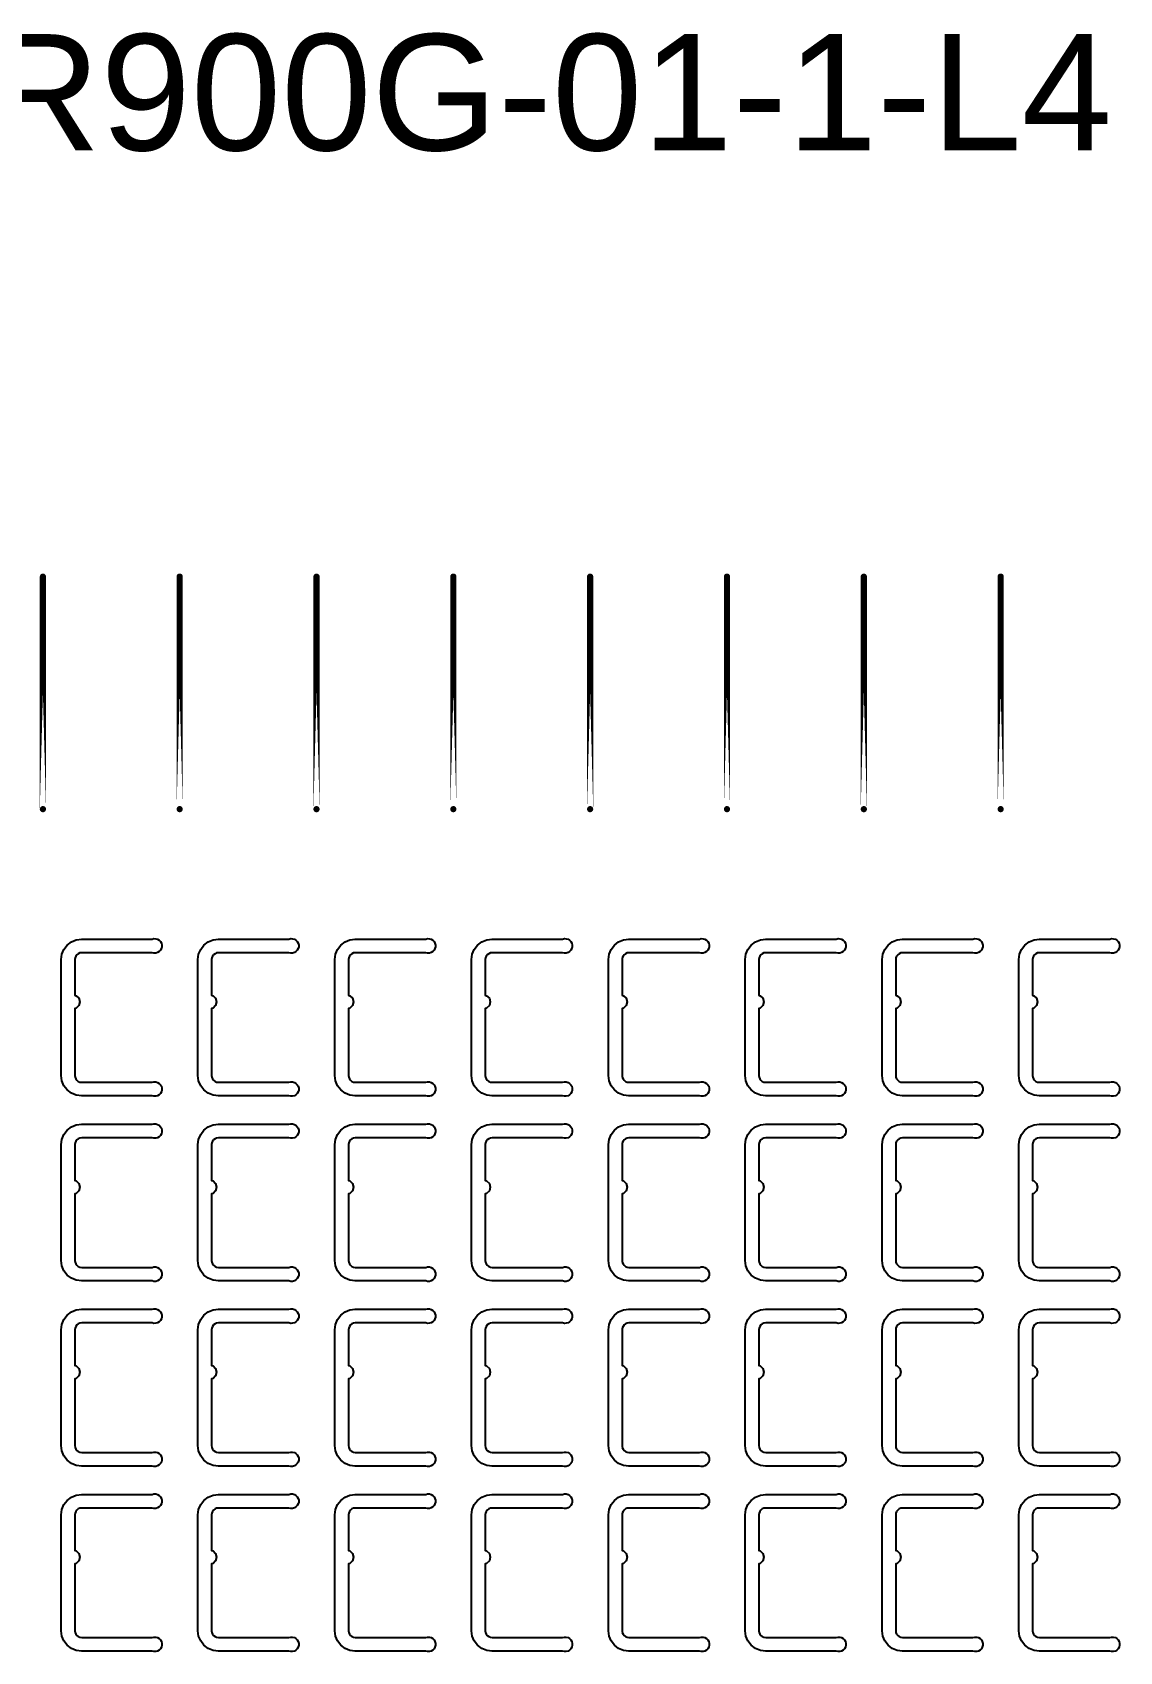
# Model space of a CAD drawing. Extents: x 11 to 212, y 11 to 212.
# Drawn here: x 107.54 to 121.56, y 161.53 to 182.42 of the extents above; entities that cross this region are included whole.
import ezdxf

# ---------------------------------------------------------------- set-up
doc = ezdxf.new("R2010")
doc.units = 0
doc.layers.get('0').update_dxf_attribs({"linetype": 'continuous'})
doc.layers.add('L4', color=7, linetype='continuous')
doc.styles.get("Standard").update_dxf_attribs({"font": 'ARIAL.TTF'})

# ---------------------------------------------------------------- blocks, each defined once
blk = doc.blocks.new('cutlineendpoint')
at = {"const_width": 0.04}
blk.add_lwpolyline([(-0.02, 0, 1), (0.02, 0, 1)], format="xyb", close=True, dxfattribs=at)

msp = doc.modelspace()

# ---------------------------------------------------------------- linework, layer by layer
at = {"layer": 'L4', "const_width": 0.08}
for points in [[(107.671, 172.4), (107.671, 175.4)], [(109.435, 172.4), (109.435, 175.4)], [(111.2, 172.4), (111.2, 175.4)], [(112.965, 172.4), (112.965, 175.4)], [(114.729, 172.4), (114.729, 175.4)], [(116.494, 172.4), (116.494, 175.4)], [(118.259, 172.4), (118.259, 175.4)], [(120.024, 172.4), (120.024, 175.4)]]:
    msp.add_lwpolyline(points, close=True, dxfattribs=at)
at = {"layer": 'L4'}
for points in [[(109.079, 168.876), (109.103, 168.882), (109.127, 168.881), (109.15, 168.874), (109.17, 168.862), (109.187, 168.845), (109.199, 168.824), (109.205, 168.8), (109.205, 168.776), (109.199, 168.753), (109.187, 168.732), (109.17, 168.715), (109.15, 168.702), (109.127, 168.695), (109.103, 168.695), (109.079, 168.7), (108.171, 168.7), (108.102, 168.709), (108.038, 168.735), (107.983, 168.778), (107.941, 168.832), (107.915, 168.896), (107.906, 168.965), (107.906, 170.459), (107.915, 170.527), (107.941, 170.591), (107.983, 170.646), (108.038, 170.688), (108.102, 170.715), (108.171, 170.724), (109.079, 170.724), (109.103, 170.729), (109.127, 170.728), (109.15, 170.721), (109.17, 170.709), (109.187, 170.692), (109.199, 170.671), (109.205, 170.647), (109.205, 170.623), (109.199, 170.6), (109.187, 170.579), (109.17, 170.562), (109.15, 170.549), (109.127, 170.542), (109.103, 170.542), (109.079, 170.547), (108.171, 170.547), (108.148, 170.544), (108.126, 170.535), (108.108, 170.521), (108.094, 170.503), (108.085, 170.482), (108.082, 170.459), (108.082, 169.998), (108.1, 169.993), (108.134, 169.959), (108.147, 169.912), (108.134, 169.865), (108.1, 169.83), (108.082, 169.826), (108.082, 168.965), (108.085, 168.942), (108.094, 168.921), (108.108, 168.902), (108.126, 168.888), (108.148, 168.879), (108.171, 168.876)], [(110.844, 168.876), (110.867, 168.882), (110.891, 168.881), (110.914, 168.874), (110.935, 168.862), (110.952, 168.845), (110.964, 168.824), (110.97, 168.8), (110.97, 168.776), (110.964, 168.753), (110.952, 168.732), (110.935, 168.715), (110.914, 168.702), (110.891, 168.695), (110.867, 168.695), (110.844, 168.7), (109.935, 168.7), (109.867, 168.709), (109.803, 168.735), (109.748, 168.778), (109.706, 168.832), (109.68, 168.896), (109.671, 168.965), (109.671, 170.459), (109.68, 170.527), (109.706, 170.591), (109.748, 170.646), (109.803, 170.688), (109.867, 170.715), (109.935, 170.724), (110.844, 170.724), (110.867, 170.729), (110.891, 170.728), (110.914, 170.721), (110.935, 170.709), (110.952, 170.692), (110.964, 170.671), (110.97, 170.647), (110.97, 170.623), (110.964, 170.6), (110.952, 170.579), (110.935, 170.562), (110.914, 170.549), (110.891, 170.542), (110.867, 170.542), (110.844, 170.547), (109.935, 170.547), (109.912, 170.544), (109.891, 170.535), (109.873, 170.521), (109.859, 170.503), (109.85, 170.482), (109.847, 170.459), (109.847, 169.998), (109.865, 169.993), (109.899, 169.959), (109.912, 169.912), (109.899, 169.865), (109.865, 169.83), (109.847, 169.826), (109.847, 168.965), (109.85, 168.942), (109.859, 168.921), (109.873, 168.902), (109.891, 168.888), (109.912, 168.879), (109.935, 168.876)], [(112.608, 168.876), (112.632, 168.882), (112.656, 168.881), (112.679, 168.874), (112.7, 168.862), (112.717, 168.845), (112.728, 168.824), (112.735, 168.8), (112.735, 168.776), (112.728, 168.753), (112.717, 168.732), (112.7, 168.715), (112.679, 168.702), (112.656, 168.695), (112.632, 168.695), (112.608, 168.7), (111.7, 168.7), (111.631, 168.709), (111.568, 168.735), (111.513, 168.778), (111.471, 168.832), (111.444, 168.896), (111.435, 168.965), (111.435, 170.459), (111.444, 170.527), (111.471, 170.591), (111.513, 170.646), (111.568, 170.688), (111.631, 170.715), (111.7, 170.724), (112.608, 170.724), (112.632, 170.729), (112.656, 170.728), (112.679, 170.721), (112.7, 170.709), (112.717, 170.692), (112.728, 170.671), (112.735, 170.647), (112.735, 170.623), (112.728, 170.6), (112.717, 170.579), (112.7, 170.562), (112.679, 170.549), (112.656, 170.542), (112.632, 170.542), (112.608, 170.547), (111.7, 170.547), (111.677, 170.544), (111.656, 170.535), (111.638, 170.521), (111.624, 170.503), (111.615, 170.482), (111.612, 170.459), (111.612, 169.998), (111.629, 169.993), (111.664, 169.959), (111.676, 169.912), (111.664, 169.865), (111.629, 169.83), (111.612, 169.826), (111.612, 168.965), (111.615, 168.942), (111.624, 168.921), (111.638, 168.902), (111.656, 168.888), (111.677, 168.879), (111.7, 168.876)], [(114.373, 168.876), (114.397, 168.882), (114.421, 168.881), (114.444, 168.874), (114.464, 168.862), (114.481, 168.845), (114.493, 168.824), (114.499, 168.8), (114.499, 168.776), (114.493, 168.753), (114.481, 168.732), (114.464, 168.715), (114.444, 168.702), (114.421, 168.695), (114.397, 168.695), (114.373, 168.7), (113.465, 168.7), (113.396, 168.709), (113.332, 168.735), (113.278, 168.778), (113.235, 168.832), (113.209, 168.896), (113.2, 168.965), (113.2, 170.459), (113.209, 170.527), (113.235, 170.591), (113.278, 170.646), (113.332, 170.688), (113.396, 170.715), (113.465, 170.724), (114.373, 170.724), (114.397, 170.729), (114.421, 170.728), (114.444, 170.721), (114.464, 170.709), (114.481, 170.692), (114.493, 170.671), (114.499, 170.647), (114.499, 170.623), (114.493, 170.6), (114.481, 170.579), (114.464, 170.562), (114.444, 170.549), (114.421, 170.542), (114.397, 170.542), (114.373, 170.547), (113.465, 170.547), (113.442, 170.544), (113.421, 170.535), (113.402, 170.521), (113.388, 170.503), (113.379, 170.482), (113.376, 170.459), (113.376, 169.998), (113.394, 169.993), (113.429, 169.959), (113.441, 169.912), (113.429, 169.865), (113.394, 169.83), (113.376, 169.826), (113.376, 168.965), (113.379, 168.942), (113.388, 168.921), (113.402, 168.902), (113.421, 168.888), (113.442, 168.879), (113.465, 168.876)], [(116.138, 168.876), (116.161, 168.882), (116.185, 168.881), (116.209, 168.874), (116.229, 168.862), (116.246, 168.845), (116.258, 168.824), (116.264, 168.8), (116.264, 168.776), (116.258, 168.753), (116.246, 168.732), (116.229, 168.715), (116.209, 168.702), (116.185, 168.695), (116.161, 168.695), (116.138, 168.7), (115.229, 168.7), (115.161, 168.709), (115.097, 168.735), (115.042, 168.778), (115, 168.832), (114.974, 168.896), (114.965, 168.965), (114.965, 170.459), (114.974, 170.527), (115, 170.591), (115.042, 170.646), (115.097, 170.688), (115.161, 170.715), (115.229, 170.724), (116.138, 170.724), (116.161, 170.729), (116.185, 170.728), (116.209, 170.721), (116.229, 170.709), (116.246, 170.692), (116.258, 170.671), (116.264, 170.647), (116.264, 170.623), (116.258, 170.6), (116.246, 170.579), (116.229, 170.562), (116.209, 170.549), (116.185, 170.542), (116.161, 170.542), (116.138, 170.547), (115.229, 170.547), (115.207, 170.544), (115.185, 170.535), (115.167, 170.521), (115.153, 170.503), (115.144, 170.482), (115.141, 170.459), (115.141, 169.998), (115.159, 169.993), (115.193, 169.959), (115.206, 169.912), (115.193, 169.865), (115.159, 169.83), (115.141, 169.826), (115.141, 168.965), (115.144, 168.942), (115.153, 168.921), (115.167, 168.902), (115.185, 168.888), (115.207, 168.879), (115.229, 168.876)], [(117.903, 168.876), (117.926, 168.882), (117.95, 168.881), (117.973, 168.874), (117.994, 168.862), (118.011, 168.845), (118.023, 168.824), (118.029, 168.8), (118.029, 168.776), (118.023, 168.753), (118.011, 168.732), (117.994, 168.715), (117.973, 168.702), (117.95, 168.695), (117.926, 168.695), (117.903, 168.7), (116.994, 168.7), (116.926, 168.709), (116.862, 168.735), (116.807, 168.778), (116.765, 168.832), (116.738, 168.896), (116.729, 168.965), (116.729, 170.459), (116.738, 170.527), (116.765, 170.591), (116.807, 170.646), (116.862, 170.688), (116.926, 170.715), (116.994, 170.724), (117.903, 170.724), (117.926, 170.729), (117.95, 170.728), (117.973, 170.721), (117.994, 170.709), (118.011, 170.692), (118.023, 170.671), (118.029, 170.647), (118.029, 170.623), (118.023, 170.6), (118.011, 170.579), (117.994, 170.562), (117.973, 170.549), (117.95, 170.542), (117.926, 170.542), (117.903, 170.547), (116.994, 170.547), (116.971, 170.544), (116.95, 170.535), (116.932, 170.521), (116.918, 170.503), (116.909, 170.482), (116.906, 170.459), (116.906, 169.998), (116.924, 169.993), (116.958, 169.959), (116.971, 169.912), (116.958, 169.865), (116.924, 169.83), (116.906, 169.826), (116.906, 168.965), (116.909, 168.942), (116.918, 168.921), (116.932, 168.902), (116.95, 168.888), (116.971, 168.879), (116.994, 168.876)], [(119.667, 168.876), (119.691, 168.882), (119.715, 168.881), (119.738, 168.874), (119.759, 168.862), (119.775, 168.845), (119.787, 168.824), (119.793, 168.8), (119.793, 168.776), (119.787, 168.753), (119.775, 168.732), (119.759, 168.715), (119.738, 168.702), (119.715, 168.695), (119.691, 168.695), (119.667, 168.7), (118.759, 168.7), (118.69, 168.709), (118.626, 168.735), (118.572, 168.778), (118.53, 168.832), (118.503, 168.896), (118.494, 168.965), (118.494, 170.459), (118.503, 170.527), (118.53, 170.591), (118.572, 170.646), (118.626, 170.688), (118.69, 170.715), (118.759, 170.724), (119.667, 170.724), (119.691, 170.729), (119.715, 170.728), (119.738, 170.721), (119.759, 170.709), (119.775, 170.692), (119.787, 170.671), (119.793, 170.647), (119.793, 170.623), (119.787, 170.6), (119.775, 170.579), (119.759, 170.562), (119.738, 170.549), (119.715, 170.542), (119.691, 170.542), (119.667, 170.547), (118.759, 170.547), (118.736, 170.544), (118.715, 170.535), (118.696, 170.521), (118.682, 170.503), (118.674, 170.482), (118.671, 170.459), (118.671, 169.998), (118.688, 169.993), (118.723, 169.959), (118.735, 169.912), (118.723, 169.865), (118.688, 169.83), (118.671, 169.826), (118.671, 168.965), (118.674, 168.942), (118.682, 168.921), (118.696, 168.902), (118.715, 168.888), (118.736, 168.879), (118.759, 168.876)], [(121.432, 168.876), (121.455, 168.882), (121.48, 168.881), (121.503, 168.874), (121.523, 168.862), (121.54, 168.845), (121.552, 168.824), (121.558, 168.8), (121.558, 168.776), (121.552, 168.753), (121.54, 168.732), (121.523, 168.715), (121.503, 168.702), (121.48, 168.695), (121.455, 168.695), (121.432, 168.7), (120.524, 168.7), (120.455, 168.709), (120.391, 168.735), (120.336, 168.778), (120.294, 168.832), (120.268, 168.896), (120.259, 168.965), (120.259, 170.459), (120.268, 170.527), (120.294, 170.591), (120.336, 170.646), (120.391, 170.688), (120.455, 170.715), (120.524, 170.724), (121.432, 170.724), (121.455, 170.729), (121.48, 170.728), (121.503, 170.721), (121.523, 170.709), (121.54, 170.692), (121.552, 170.671), (121.558, 170.647), (121.558, 170.623), (121.552, 170.6), (121.54, 170.579), (121.523, 170.562), (121.503, 170.549), (121.48, 170.542), (121.455, 170.542), (121.432, 170.547), (120.524, 170.547), (120.501, 170.544), (120.479, 170.535), (120.461, 170.521), (120.447, 170.503), (120.438, 170.482), (120.435, 170.459), (120.435, 169.998), (120.453, 169.993), (120.487, 169.959), (120.5, 169.912), (120.487, 169.865), (120.453, 169.83), (120.435, 169.826), (120.435, 168.965), (120.438, 168.942), (120.447, 168.921), (120.461, 168.902), (120.479, 168.888), (120.501, 168.879), (120.524, 168.876)], [(109.079, 166.488), (109.103, 166.494), (109.127, 166.493), (109.15, 166.486), (109.17, 166.474), (109.187, 166.456), (109.199, 166.435), (109.205, 166.412), (109.205, 166.388), (109.199, 166.365), (109.187, 166.344), (109.17, 166.326), (109.15, 166.314), (109.127, 166.307), (109.103, 166.306), (109.079, 166.312), (108.171, 166.312), (108.102, 166.321), (108.038, 166.347), (107.983, 166.389), (107.941, 166.444), (107.915, 166.508), (107.906, 166.576), (107.906, 168.071), (107.915, 168.139), (107.941, 168.203), (107.983, 168.258), (108.038, 168.3), (108.102, 168.326), (108.171, 168.335), (109.079, 168.335), (109.103, 168.341), (109.127, 168.34), (109.15, 168.333), (109.17, 168.321), (109.187, 168.303), (109.199, 168.282), (109.205, 168.259), (109.205, 168.235), (109.199, 168.212), (109.187, 168.191), (109.17, 168.173), (109.15, 168.161), (109.127, 168.154), (109.103, 168.153), (109.079, 168.159), (108.171, 168.159), (108.148, 168.156), (108.126, 168.147), (108.108, 168.133), (108.094, 168.115), (108.085, 168.093), (108.082, 168.071), (108.082, 167.61), (108.1, 167.605), (108.134, 167.571), (108.147, 167.524), (108.134, 167.476), (108.1, 167.442), (108.082, 167.437), (108.082, 166.576), (108.085, 166.554), (108.094, 166.532), (108.108, 166.514), (108.126, 166.5), (108.148, 166.491), (108.171, 166.488)], [(110.844, 166.488), (110.867, 166.494), (110.891, 166.493), (110.914, 166.486), (110.935, 166.474), (110.952, 166.456), (110.964, 166.435), (110.97, 166.412), (110.97, 166.388), (110.964, 166.365), (110.952, 166.344), (110.935, 166.326), (110.914, 166.314), (110.891, 166.307), (110.867, 166.306), (110.844, 166.312), (109.935, 166.312), (109.867, 166.321), (109.803, 166.347), (109.748, 166.389), (109.706, 166.444), (109.68, 166.508), (109.671, 166.576), (109.671, 168.071), (109.68, 168.139), (109.706, 168.203), (109.748, 168.258), (109.803, 168.3), (109.867, 168.326), (109.935, 168.335), (110.844, 168.335), (110.867, 168.341), (110.891, 168.34), (110.914, 168.333), (110.935, 168.321), (110.952, 168.303), (110.964, 168.282), (110.97, 168.259), (110.97, 168.235), (110.964, 168.212), (110.952, 168.191), (110.935, 168.173), (110.914, 168.161), (110.891, 168.154), (110.867, 168.153), (110.844, 168.159), (109.935, 168.159), (109.912, 168.156), (109.891, 168.147), (109.873, 168.133), (109.859, 168.115), (109.85, 168.093), (109.847, 168.071), (109.847, 167.61), (109.865, 167.605), (109.899, 167.571), (109.912, 167.524), (109.899, 167.476), (109.865, 167.442), (109.847, 167.437), (109.847, 166.576), (109.85, 166.554), (109.859, 166.532), (109.873, 166.514), (109.891, 166.5), (109.912, 166.491), (109.935, 166.488)], [(112.608, 166.488), (112.632, 166.494), (112.656, 166.493), (112.679, 166.486), (112.7, 166.474), (112.717, 166.456), (112.728, 166.435), (112.735, 166.412), (112.735, 166.388), (112.728, 166.365), (112.717, 166.344), (112.7, 166.326), (112.679, 166.314), (112.656, 166.307), (112.632, 166.306), (112.608, 166.312), (111.7, 166.312), (111.631, 166.321), (111.568, 166.347), (111.513, 166.389), (111.471, 166.444), (111.444, 166.508), (111.435, 166.576), (111.435, 168.071), (111.444, 168.139), (111.471, 168.203), (111.513, 168.258), (111.568, 168.3), (111.631, 168.326), (111.7, 168.335), (112.608, 168.335), (112.632, 168.341), (112.656, 168.34), (112.679, 168.333), (112.7, 168.321), (112.717, 168.303), (112.728, 168.282), (112.735, 168.259), (112.735, 168.235), (112.728, 168.212), (112.717, 168.191), (112.7, 168.173), (112.679, 168.161), (112.656, 168.154), (112.632, 168.153), (112.608, 168.159), (111.7, 168.159), (111.677, 168.156), (111.656, 168.147), (111.638, 168.133), (111.624, 168.115), (111.615, 168.093), (111.612, 168.071), (111.612, 167.61), (111.629, 167.605), (111.664, 167.571), (111.676, 167.524), (111.664, 167.476), (111.629, 167.442), (111.612, 167.437), (111.612, 166.576), (111.615, 166.554), (111.624, 166.532), (111.638, 166.514), (111.656, 166.5), (111.677, 166.491), (111.7, 166.488)], [(114.373, 166.488), (114.397, 166.494), (114.421, 166.493), (114.444, 166.486), (114.464, 166.474), (114.481, 166.456), (114.493, 166.435), (114.499, 166.412), (114.499, 166.388), (114.493, 166.365), (114.481, 166.344), (114.464, 166.326), (114.444, 166.314), (114.421, 166.307), (114.397, 166.306), (114.373, 166.312), (113.465, 166.312), (113.396, 166.321), (113.332, 166.347), (113.278, 166.389), (113.235, 166.444), (113.209, 166.508), (113.2, 166.576), (113.2, 168.071), (113.209, 168.139), (113.235, 168.203), (113.278, 168.258), (113.332, 168.3), (113.396, 168.326), (113.465, 168.335), (114.373, 168.335), (114.397, 168.341), (114.421, 168.34), (114.444, 168.333), (114.464, 168.321), (114.481, 168.303), (114.493, 168.282), (114.499, 168.259), (114.499, 168.235), (114.493, 168.212), (114.481, 168.191), (114.464, 168.173), (114.444, 168.161), (114.421, 168.154), (114.397, 168.153), (114.373, 168.159), (113.465, 168.159), (113.442, 168.156), (113.421, 168.147), (113.402, 168.133), (113.388, 168.115), (113.379, 168.093), (113.376, 168.071), (113.376, 167.61), (113.394, 167.605), (113.429, 167.571), (113.441, 167.524), (113.429, 167.476), (113.394, 167.442), (113.376, 167.437), (113.376, 166.576), (113.379, 166.554), (113.388, 166.532), (113.402, 166.514), (113.421, 166.5), (113.442, 166.491), (113.465, 166.488)], [(116.138, 166.488), (116.161, 166.494), (116.185, 166.493), (116.209, 166.486), (116.229, 166.474), (116.246, 166.456), (116.258, 166.435), (116.264, 166.412), (116.264, 166.388), (116.258, 166.365), (116.246, 166.344), (116.229, 166.326), (116.209, 166.314), (116.185, 166.307), (116.161, 166.306), (116.138, 166.312), (115.229, 166.312), (115.161, 166.321), (115.097, 166.347), (115.042, 166.389), (115, 166.444), (114.974, 166.508), (114.965, 166.576), (114.965, 168.071), (114.974, 168.139), (115, 168.203), (115.042, 168.258), (115.097, 168.3), (115.161, 168.326), (115.229, 168.335), (116.138, 168.335), (116.161, 168.341), (116.185, 168.34), (116.209, 168.333), (116.229, 168.321), (116.246, 168.303), (116.258, 168.282), (116.264, 168.259), (116.264, 168.235), (116.258, 168.212), (116.246, 168.191), (116.229, 168.173), (116.209, 168.161), (116.185, 168.154), (116.161, 168.153), (116.138, 168.159), (115.229, 168.159), (115.207, 168.156), (115.185, 168.147), (115.167, 168.133), (115.153, 168.115), (115.144, 168.093), (115.141, 168.071), (115.141, 167.61), (115.159, 167.605), (115.193, 167.571), (115.206, 167.524), (115.193, 167.476), (115.159, 167.442), (115.141, 167.437), (115.141, 166.576), (115.144, 166.554), (115.153, 166.532), (115.167, 166.514), (115.185, 166.5), (115.207, 166.491), (115.229, 166.488)], [(117.903, 166.488), (117.926, 166.494), (117.95, 166.493), (117.973, 166.486), (117.994, 166.474), (118.011, 166.456), (118.023, 166.435), (118.029, 166.412), (118.029, 166.388), (118.023, 166.365), (118.011, 166.344), (117.994, 166.326), (117.973, 166.314), (117.95, 166.307), (117.926, 166.306), (117.903, 166.312), (116.994, 166.312), (116.926, 166.321), (116.862, 166.347), (116.807, 166.389), (116.765, 166.444), (116.738, 166.508), (116.729, 166.576), (116.729, 168.071), (116.738, 168.139), (116.765, 168.203), (116.807, 168.258), (116.862, 168.3), (116.926, 168.326), (116.994, 168.335), (117.903, 168.335), (117.926, 168.341), (117.95, 168.34), (117.973, 168.333), (117.994, 168.321), (118.011, 168.303), (118.023, 168.282), (118.029, 168.259), (118.029, 168.235), (118.023, 168.212), (118.011, 168.191), (117.994, 168.173), (117.973, 168.161), (117.95, 168.154), (117.926, 168.153), (117.903, 168.159), (116.994, 168.159), (116.971, 168.156), (116.95, 168.147), (116.932, 168.133), (116.918, 168.115), (116.909, 168.093), (116.906, 168.071), (116.906, 167.61), (116.924, 167.605), (116.958, 167.571), (116.971, 167.524), (116.958, 167.476), (116.924, 167.442), (116.906, 167.437), (116.906, 166.576), (116.909, 166.554), (116.918, 166.532), (116.932, 166.514), (116.95, 166.5), (116.971, 166.491), (116.994, 166.488)], [(119.667, 166.488), (119.691, 166.494), (119.715, 166.493), (119.738, 166.486), (119.759, 166.474), (119.775, 166.456), (119.787, 166.435), (119.793, 166.412), (119.793, 166.388), (119.787, 166.365), (119.775, 166.344), (119.759, 166.326), (119.738, 166.314), (119.715, 166.307), (119.691, 166.306), (119.667, 166.312), (118.759, 166.312), (118.69, 166.321), (118.626, 166.347), (118.572, 166.389), (118.53, 166.444), (118.503, 166.508), (118.494, 166.576), (118.494, 168.071), (118.503, 168.139), (118.53, 168.203), (118.572, 168.258), (118.626, 168.3), (118.69, 168.326), (118.759, 168.335), (119.667, 168.335), (119.691, 168.341), (119.715, 168.34), (119.738, 168.333), (119.759, 168.321), (119.775, 168.303), (119.787, 168.282), (119.793, 168.259), (119.793, 168.235), (119.787, 168.212), (119.775, 168.191), (119.759, 168.173), (119.738, 168.161), (119.715, 168.154), (119.691, 168.153), (119.667, 168.159), (118.759, 168.159), (118.736, 168.156), (118.715, 168.147), (118.696, 168.133), (118.682, 168.115), (118.674, 168.093), (118.671, 168.071), (118.671, 167.61), (118.688, 167.605), (118.723, 167.571), (118.735, 167.524), (118.723, 167.476), (118.688, 167.442), (118.671, 167.437), (118.671, 166.576), (118.674, 166.554), (118.682, 166.532), (118.696, 166.514), (118.715, 166.5), (118.736, 166.491), (118.759, 166.488)], [(121.432, 166.488), (121.455, 166.494), (121.48, 166.493), (121.503, 166.486), (121.523, 166.474), (121.54, 166.456), (121.552, 166.435), (121.558, 166.412), (121.558, 166.388), (121.552, 166.365), (121.54, 166.344), (121.523, 166.326), (121.503, 166.314), (121.48, 166.307), (121.455, 166.306), (121.432, 166.312), (120.524, 166.312), (120.455, 166.321), (120.391, 166.347), (120.336, 166.389), (120.294, 166.444), (120.268, 166.508), (120.259, 166.576), (120.259, 168.071), (120.268, 168.139), (120.294, 168.203), (120.336, 168.258), (120.391, 168.3), (120.455, 168.326), (120.524, 168.335), (121.432, 168.335), (121.455, 168.341), (121.48, 168.34), (121.503, 168.333), (121.523, 168.321), (121.54, 168.303), (121.552, 168.282), (121.558, 168.259), (121.558, 168.235), (121.552, 168.212), (121.54, 168.191), (121.523, 168.173), (121.503, 168.161), (121.48, 168.154), (121.455, 168.153), (121.432, 168.159), (120.524, 168.159), (120.501, 168.156), (120.479, 168.147), (120.461, 168.133), (120.447, 168.115), (120.438, 168.093), (120.435, 168.071), (120.435, 167.61), (120.453, 167.605), (120.487, 167.571), (120.5, 167.524), (120.487, 167.476), (120.453, 167.442), (120.435, 167.437), (120.435, 166.576), (120.438, 166.554), (120.447, 166.532), (120.461, 166.514), (120.479, 166.5), (120.501, 166.491), (120.524, 166.488)], [(109.079, 164.1), (109.103, 164.105), (109.127, 164.105), (109.15, 164.098), (109.17, 164.085), (109.187, 164.068), (109.199, 164.047), (109.205, 164.024), (109.205, 164), (109.199, 163.976), (109.187, 163.955), (109.17, 163.938), (109.15, 163.926), (109.127, 163.919), (109.103, 163.918), (109.079, 163.924), (108.171, 163.924), (108.102, 163.933), (108.038, 163.959), (107.983, 164.001), (107.941, 164.056), (107.915, 164.12), (107.906, 164.188), (107.906, 165.682), (107.915, 165.751), (107.941, 165.815), (107.983, 165.87), (108.038, 165.912), (108.102, 165.938), (108.171, 165.947), (109.079, 165.947), (109.103, 165.952), (109.127, 165.952), (109.15, 165.945), (109.17, 165.932), (109.187, 165.915), (109.199, 165.894), (109.205, 165.871), (109.205, 165.847), (109.199, 165.823), (109.187, 165.802), (109.17, 165.785), (109.15, 165.773), (109.127, 165.766), (109.103, 165.765), (109.079, 165.771), (108.171, 165.771), (108.148, 165.768), (108.126, 165.759), (108.108, 165.745), (108.094, 165.726), (108.085, 165.705), (108.082, 165.682), (108.082, 165.222), (108.1, 165.217), (108.134, 165.182), (108.147, 165.135), (108.134, 165.088), (108.1, 165.054), (108.082, 165.049), (108.082, 164.188), (108.085, 164.165), (108.094, 164.144), (108.108, 164.126), (108.126, 164.112), (108.148, 164.103), (108.171, 164.1)], [(110.844, 164.1), (110.867, 164.105), (110.891, 164.105), (110.914, 164.098), (110.935, 164.085), (110.952, 164.068), (110.964, 164.047), (110.97, 164.024), (110.97, 164), (110.964, 163.976), (110.952, 163.955), (110.935, 163.938), (110.914, 163.926), (110.891, 163.919), (110.867, 163.918), (110.844, 163.924), (109.935, 163.924), (109.867, 163.933), (109.803, 163.959), (109.748, 164.001), (109.706, 164.056), (109.68, 164.12), (109.671, 164.188), (109.671, 165.682), (109.68, 165.751), (109.706, 165.815), (109.748, 165.87), (109.803, 165.912), (109.867, 165.938), (109.935, 165.947), (110.844, 165.947), (110.867, 165.952), (110.891, 165.952), (110.914, 165.945), (110.935, 165.932), (110.952, 165.915), (110.964, 165.894), (110.97, 165.871), (110.97, 165.847), (110.964, 165.823), (110.952, 165.802), (110.935, 165.785), (110.914, 165.773), (110.891, 165.766), (110.867, 165.765), (110.844, 165.771), (109.935, 165.771), (109.912, 165.768), (109.891, 165.759), (109.873, 165.745), (109.859, 165.726), (109.85, 165.705), (109.847, 165.682), (109.847, 165.222), (109.865, 165.217), (109.899, 165.182), (109.912, 165.135), (109.899, 165.088), (109.865, 165.054), (109.847, 165.049), (109.847, 164.188), (109.85, 164.165), (109.859, 164.144), (109.873, 164.126), (109.891, 164.112), (109.912, 164.103), (109.935, 164.1)], [(112.608, 164.1), (112.632, 164.105), (112.656, 164.105), (112.679, 164.098), (112.7, 164.085), (112.717, 164.068), (112.728, 164.047), (112.735, 164.024), (112.735, 164), (112.728, 163.976), (112.717, 163.955), (112.7, 163.938), (112.679, 163.926), (112.656, 163.919), (112.632, 163.918), (112.608, 163.924), (111.7, 163.924), (111.631, 163.933), (111.568, 163.959), (111.513, 164.001), (111.471, 164.056), (111.444, 164.12), (111.435, 164.188), (111.435, 165.682), (111.444, 165.751), (111.471, 165.815), (111.513, 165.87), (111.568, 165.912), (111.631, 165.938), (111.7, 165.947), (112.608, 165.947), (112.632, 165.952), (112.656, 165.952), (112.679, 165.945), (112.7, 165.932), (112.717, 165.915), (112.728, 165.894), (112.735, 165.871), (112.735, 165.847), (112.728, 165.823), (112.717, 165.802), (112.7, 165.785), (112.679, 165.773), (112.656, 165.766), (112.632, 165.765), (112.608, 165.771), (111.7, 165.771), (111.677, 165.768), (111.656, 165.759), (111.638, 165.745), (111.624, 165.726), (111.615, 165.705), (111.612, 165.682), (111.612, 165.222), (111.629, 165.217), (111.664, 165.182), (111.676, 165.135), (111.664, 165.088), (111.629, 165.054), (111.612, 165.049), (111.612, 164.188), (111.615, 164.165), (111.624, 164.144), (111.638, 164.126), (111.656, 164.112), (111.677, 164.103), (111.7, 164.1)], [(114.373, 164.1), (114.397, 164.105), (114.421, 164.105), (114.444, 164.098), (114.464, 164.085), (114.481, 164.068), (114.493, 164.047), (114.499, 164.024), (114.499, 164), (114.493, 163.976), (114.481, 163.955), (114.464, 163.938), (114.444, 163.926), (114.421, 163.919), (114.397, 163.918), (114.373, 163.924), (113.465, 163.924), (113.396, 163.933), (113.332, 163.959), (113.278, 164.001), (113.235, 164.056), (113.209, 164.12), (113.2, 164.188), (113.2, 165.682), (113.209, 165.751), (113.235, 165.815), (113.278, 165.87), (113.332, 165.912), (113.396, 165.938), (113.465, 165.947), (114.373, 165.947), (114.397, 165.952), (114.421, 165.952), (114.444, 165.945), (114.464, 165.932), (114.481, 165.915), (114.493, 165.894), (114.499, 165.871), (114.499, 165.847), (114.493, 165.823), (114.481, 165.802), (114.464, 165.785), (114.444, 165.773), (114.421, 165.766), (114.397, 165.765), (114.373, 165.771), (113.465, 165.771), (113.442, 165.768), (113.421, 165.759), (113.402, 165.745), (113.388, 165.726), (113.379, 165.705), (113.376, 165.682), (113.376, 165.222), (113.394, 165.217), (113.429, 165.182), (113.441, 165.135), (113.429, 165.088), (113.394, 165.054), (113.376, 165.049), (113.376, 164.188), (113.379, 164.165), (113.388, 164.144), (113.402, 164.126), (113.421, 164.112), (113.442, 164.103), (113.465, 164.1)], [(116.138, 164.1), (116.161, 164.105), (116.185, 164.105), (116.209, 164.098), (116.229, 164.085), (116.246, 164.068), (116.258, 164.047), (116.264, 164.024), (116.264, 164), (116.258, 163.976), (116.246, 163.955), (116.229, 163.938), (116.209, 163.926), (116.185, 163.919), (116.161, 163.918), (116.138, 163.924), (115.229, 163.924), (115.161, 163.933), (115.097, 163.959), (115.042, 164.001), (115, 164.056), (114.974, 164.12), (114.965, 164.188), (114.965, 165.682), (114.974, 165.751), (115, 165.815), (115.042, 165.87), (115.097, 165.912), (115.161, 165.938), (115.229, 165.947), (116.138, 165.947), (116.161, 165.952), (116.185, 165.952), (116.209, 165.945), (116.229, 165.932), (116.246, 165.915), (116.258, 165.894), (116.264, 165.871), (116.264, 165.847), (116.258, 165.823), (116.246, 165.802), (116.229, 165.785), (116.209, 165.773), (116.185, 165.766), (116.161, 165.765), (116.138, 165.771), (115.229, 165.771), (115.207, 165.768), (115.185, 165.759), (115.167, 165.745), (115.153, 165.726), (115.144, 165.705), (115.141, 165.682), (115.141, 165.222), (115.159, 165.217), (115.193, 165.182), (115.206, 165.135), (115.193, 165.088), (115.159, 165.054), (115.141, 165.049), (115.141, 164.188), (115.144, 164.165), (115.153, 164.144), (115.167, 164.126), (115.185, 164.112), (115.207, 164.103), (115.229, 164.1)], [(117.903, 164.1), (117.926, 164.105), (117.95, 164.105), (117.973, 164.098), (117.994, 164.085), (118.011, 164.068), (118.023, 164.047), (118.029, 164.024), (118.029, 164), (118.023, 163.976), (118.011, 163.955), (117.994, 163.938), (117.973, 163.926), (117.95, 163.919), (117.926, 163.918), (117.903, 163.924), (116.994, 163.924), (116.926, 163.933), (116.862, 163.959), (116.807, 164.001), (116.765, 164.056), (116.738, 164.12), (116.729, 164.188), (116.729, 165.682), (116.738, 165.751), (116.765, 165.815), (116.807, 165.87), (116.862, 165.912), (116.926, 165.938), (116.994, 165.947), (117.903, 165.947), (117.926, 165.952), (117.95, 165.952), (117.973, 165.945), (117.994, 165.932), (118.011, 165.915), (118.023, 165.894), (118.029, 165.871), (118.029, 165.847), (118.023, 165.823), (118.011, 165.802), (117.994, 165.785), (117.973, 165.773), (117.95, 165.766), (117.926, 165.765), (117.903, 165.771), (116.994, 165.771), (116.971, 165.768), (116.95, 165.759), (116.932, 165.745), (116.918, 165.726), (116.909, 165.705), (116.906, 165.682), (116.906, 165.222), (116.924, 165.217), (116.958, 165.182), (116.971, 165.135), (116.958, 165.088), (116.924, 165.054), (116.906, 165.049), (116.906, 164.188), (116.909, 164.165), (116.918, 164.144), (116.932, 164.126), (116.95, 164.112), (116.971, 164.103), (116.994, 164.1)], [(119.667, 164.1), (119.691, 164.105), (119.715, 164.105), (119.738, 164.098), (119.759, 164.085), (119.775, 164.068), (119.787, 164.047), (119.793, 164.024), (119.793, 164), (119.787, 163.976), (119.775, 163.955), (119.759, 163.938), (119.738, 163.926), (119.715, 163.919), (119.691, 163.918), (119.667, 163.924), (118.759, 163.924), (118.69, 163.933), (118.626, 163.959), (118.572, 164.001), (118.53, 164.056), (118.503, 164.12), (118.494, 164.188), (118.494, 165.682), (118.503, 165.751), (118.53, 165.815), (118.572, 165.87), (118.626, 165.912), (118.69, 165.938), (118.759, 165.947), (119.667, 165.947), (119.691, 165.952), (119.715, 165.952), (119.738, 165.945), (119.759, 165.932), (119.775, 165.915), (119.787, 165.894), (119.793, 165.871), (119.793, 165.847), (119.787, 165.823), (119.775, 165.802), (119.759, 165.785), (119.738, 165.773), (119.715, 165.766), (119.691, 165.765), (119.667, 165.771), (118.759, 165.771), (118.736, 165.768), (118.715, 165.759), (118.696, 165.745), (118.682, 165.726), (118.674, 165.705), (118.671, 165.682), (118.671, 165.222), (118.688, 165.217), (118.723, 165.182), (118.735, 165.135), (118.723, 165.088), (118.688, 165.054), (118.671, 165.049), (118.671, 164.188), (118.674, 164.165), (118.682, 164.144), (118.696, 164.126), (118.715, 164.112), (118.736, 164.103), (118.759, 164.1)], [(121.432, 164.1), (121.455, 164.105), (121.48, 164.105), (121.503, 164.098), (121.523, 164.085), (121.54, 164.068), (121.552, 164.047), (121.558, 164.024), (121.558, 164), (121.552, 163.976), (121.54, 163.955), (121.523, 163.938), (121.503, 163.926), (121.48, 163.919), (121.455, 163.918), (121.432, 163.924), (120.524, 163.924), (120.455, 163.933), (120.391, 163.959), (120.336, 164.001), (120.294, 164.056), (120.268, 164.12), (120.259, 164.188), (120.259, 165.682), (120.268, 165.751), (120.294, 165.815), (120.336, 165.87), (120.391, 165.912), (120.455, 165.938), (120.524, 165.947), (121.432, 165.947), (121.455, 165.952), (121.48, 165.952), (121.503, 165.945), (121.523, 165.932), (121.54, 165.915), (121.552, 165.894), (121.558, 165.871), (121.558, 165.847), (121.552, 165.823), (121.54, 165.802), (121.523, 165.785), (121.503, 165.773), (121.48, 165.766), (121.455, 165.765), (121.432, 165.771), (120.524, 165.771), (120.501, 165.768), (120.479, 165.759), (120.461, 165.745), (120.447, 165.726), (120.438, 165.705), (120.435, 165.682), (120.435, 165.222), (120.453, 165.217), (120.487, 165.182), (120.5, 165.135), (120.487, 165.088), (120.453, 165.054), (120.435, 165.049), (120.435, 164.188), (120.438, 164.165), (120.447, 164.144), (120.461, 164.126), (120.479, 164.112), (120.501, 164.103), (120.524, 164.1)], [(109.079, 161.712), (109.103, 161.717), (109.127, 161.716), (109.15, 161.71), (109.17, 161.697), (109.187, 161.68), (109.199, 161.659), (109.205, 161.636), (109.205, 161.611), (109.199, 161.588), (109.187, 161.567), (109.17, 161.55), (109.15, 161.537), (109.127, 161.531), (109.103, 161.53), (109.079, 161.535), (108.171, 161.535), (108.102, 161.544), (108.038, 161.571), (107.983, 161.613), (107.941, 161.668), (107.915, 161.731), (107.906, 161.8), (107.906, 163.294), (107.915, 163.363), (107.941, 163.426), (107.983, 163.481), (108.038, 163.523), (108.102, 163.55), (108.171, 163.559), (109.079, 163.559), (109.103, 163.564), (109.127, 163.564), (109.15, 163.557), (109.17, 163.544), (109.187, 163.527), (109.199, 163.506), (109.205, 163.483), (109.205, 163.459), (109.199, 163.435), (109.187, 163.414), (109.17, 163.397), (109.15, 163.384), (109.127, 163.378), (109.103, 163.377), (109.079, 163.382), (108.171, 163.382), (108.148, 163.379), (108.126, 163.371), (108.108, 163.357), (108.094, 163.338), (108.085, 163.317), (108.082, 163.294), (108.082, 162.833), (108.1, 162.829), (108.134, 162.794), (108.147, 162.747), (108.134, 162.7), (108.1, 162.666), (108.082, 162.661), (108.082, 161.8), (108.085, 161.777), (108.094, 161.756), (108.108, 161.738), (108.126, 161.724), (108.148, 161.715), (108.171, 161.712)], [(110.844, 161.712), (110.867, 161.717), (110.891, 161.716), (110.914, 161.71), (110.935, 161.697), (110.952, 161.68), (110.964, 161.659), (110.97, 161.636), (110.97, 161.611), (110.964, 161.588), (110.952, 161.567), (110.935, 161.55), (110.914, 161.537), (110.891, 161.531), (110.867, 161.53), (110.844, 161.535), (109.935, 161.535), (109.867, 161.544), (109.803, 161.571), (109.748, 161.613), (109.706, 161.668), (109.68, 161.731), (109.671, 161.8), (109.671, 163.294), (109.68, 163.363), (109.706, 163.426), (109.748, 163.481), (109.803, 163.523), (109.867, 163.55), (109.935, 163.559), (110.844, 163.559), (110.867, 163.564), (110.891, 163.564), (110.914, 163.557), (110.935, 163.544), (110.952, 163.527), (110.964, 163.506), (110.97, 163.483), (110.97, 163.459), (110.964, 163.435), (110.952, 163.414), (110.935, 163.397), (110.914, 163.384), (110.891, 163.378), (110.867, 163.377), (110.844, 163.382), (109.935, 163.382), (109.912, 163.379), (109.891, 163.371), (109.873, 163.357), (109.859, 163.338), (109.85, 163.317), (109.847, 163.294), (109.847, 162.833), (109.865, 162.829), (109.899, 162.794), (109.912, 162.747), (109.899, 162.7), (109.865, 162.666), (109.847, 162.661), (109.847, 161.8), (109.85, 161.777), (109.859, 161.756), (109.873, 161.738), (109.891, 161.724), (109.912, 161.715), (109.935, 161.712)], [(112.608, 161.712), (112.632, 161.717), (112.656, 161.716), (112.679, 161.71), (112.7, 161.697), (112.717, 161.68), (112.728, 161.659), (112.735, 161.636), (112.735, 161.611), (112.728, 161.588), (112.717, 161.567), (112.7, 161.55), (112.679, 161.537), (112.656, 161.531), (112.632, 161.53), (112.608, 161.535), (111.7, 161.535), (111.631, 161.544), (111.568, 161.571), (111.513, 161.613), (111.471, 161.668), (111.444, 161.731), (111.435, 161.8), (111.435, 163.294), (111.444, 163.363), (111.471, 163.426), (111.513, 163.481), (111.568, 163.523), (111.631, 163.55), (111.7, 163.559), (112.608, 163.559), (112.632, 163.564), (112.656, 163.564), (112.679, 163.557), (112.7, 163.544), (112.717, 163.527), (112.728, 163.506), (112.735, 163.483), (112.735, 163.459), (112.728, 163.435), (112.717, 163.414), (112.7, 163.397), (112.679, 163.384), (112.656, 163.378), (112.632, 163.377), (112.608, 163.382), (111.7, 163.382), (111.677, 163.379), (111.656, 163.371), (111.638, 163.357), (111.624, 163.338), (111.615, 163.317), (111.612, 163.294), (111.612, 162.833), (111.629, 162.829), (111.664, 162.794), (111.676, 162.747), (111.664, 162.7), (111.629, 162.666), (111.612, 162.661), (111.612, 161.8), (111.615, 161.777), (111.624, 161.756), (111.638, 161.738), (111.656, 161.724), (111.677, 161.715), (111.7, 161.712)], [(114.373, 161.712), (114.397, 161.717), (114.421, 161.716), (114.444, 161.71), (114.464, 161.697), (114.481, 161.68), (114.493, 161.659), (114.499, 161.636), (114.499, 161.611), (114.493, 161.588), (114.481, 161.567), (114.464, 161.55), (114.444, 161.537), (114.421, 161.531), (114.397, 161.53), (114.373, 161.535), (113.465, 161.535), (113.396, 161.544), (113.332, 161.571), (113.278, 161.613), (113.235, 161.668), (113.209, 161.731), (113.2, 161.8), (113.2, 163.294), (113.209, 163.363), (113.235, 163.426), (113.278, 163.481), (113.332, 163.523), (113.396, 163.55), (113.465, 163.559), (114.373, 163.559), (114.397, 163.564), (114.421, 163.564), (114.444, 163.557), (114.464, 163.544), (114.481, 163.527), (114.493, 163.506), (114.499, 163.483), (114.499, 163.459), (114.493, 163.435), (114.481, 163.414), (114.464, 163.397), (114.444, 163.384), (114.421, 163.378), (114.397, 163.377), (114.373, 163.382), (113.465, 163.382), (113.442, 163.379), (113.421, 163.371), (113.402, 163.357), (113.388, 163.338), (113.379, 163.317), (113.376, 163.294), (113.376, 162.833), (113.394, 162.829), (113.429, 162.794), (113.441, 162.747), (113.429, 162.7), (113.394, 162.666), (113.376, 162.661), (113.376, 161.8), (113.379, 161.777), (113.388, 161.756), (113.402, 161.738), (113.421, 161.724), (113.442, 161.715), (113.465, 161.712)], [(116.138, 161.712), (116.161, 161.717), (116.185, 161.716), (116.209, 161.71), (116.229, 161.697), (116.246, 161.68), (116.258, 161.659), (116.264, 161.636), (116.264, 161.611), (116.258, 161.588), (116.246, 161.567), (116.229, 161.55), (116.209, 161.537), (116.185, 161.531), (116.161, 161.53), (116.138, 161.535), (115.229, 161.535), (115.161, 161.544), (115.097, 161.571), (115.042, 161.613), (115, 161.668), (114.974, 161.731), (114.965, 161.8), (114.965, 163.294), (114.974, 163.363), (115, 163.426), (115.042, 163.481), (115.097, 163.523), (115.161, 163.55), (115.229, 163.559), (116.138, 163.559), (116.161, 163.564), (116.185, 163.564), (116.209, 163.557), (116.229, 163.544), (116.246, 163.527), (116.258, 163.506), (116.264, 163.483), (116.264, 163.459), (116.258, 163.435), (116.246, 163.414), (116.229, 163.397), (116.209, 163.384), (116.185, 163.378), (116.161, 163.377), (116.138, 163.382), (115.229, 163.382), (115.207, 163.379), (115.185, 163.371), (115.167, 163.357), (115.153, 163.338), (115.144, 163.317), (115.141, 163.294), (115.141, 162.833), (115.159, 162.829), (115.193, 162.794), (115.206, 162.747), (115.193, 162.7), (115.159, 162.666), (115.141, 162.661), (115.141, 161.8), (115.144, 161.777), (115.153, 161.756), (115.167, 161.738), (115.185, 161.724), (115.207, 161.715), (115.229, 161.712)], [(117.903, 161.712), (117.926, 161.717), (117.95, 161.716), (117.973, 161.71), (117.994, 161.697), (118.011, 161.68), (118.023, 161.659), (118.029, 161.636), (118.029, 161.611), (118.023, 161.588), (118.011, 161.567), (117.994, 161.55), (117.973, 161.537), (117.95, 161.531), (117.926, 161.53), (117.903, 161.535), (116.994, 161.535), (116.926, 161.544), (116.862, 161.571), (116.807, 161.613), (116.765, 161.668), (116.738, 161.731), (116.729, 161.8), (116.729, 163.294), (116.738, 163.363), (116.765, 163.426), (116.807, 163.481), (116.862, 163.523), (116.926, 163.55), (116.994, 163.559), (117.903, 163.559), (117.926, 163.564), (117.95, 163.564), (117.973, 163.557), (117.994, 163.544), (118.011, 163.527), (118.023, 163.506), (118.029, 163.483), (118.029, 163.459), (118.023, 163.435), (118.011, 163.414), (117.994, 163.397), (117.973, 163.384), (117.95, 163.378), (117.926, 163.377), (117.903, 163.382), (116.994, 163.382), (116.971, 163.379), (116.95, 163.371), (116.932, 163.357), (116.918, 163.338), (116.909, 163.317), (116.906, 163.294), (116.906, 162.833), (116.924, 162.829), (116.958, 162.794), (116.971, 162.747), (116.958, 162.7), (116.924, 162.666), (116.906, 162.661), (116.906, 161.8), (116.909, 161.777), (116.918, 161.756), (116.932, 161.738), (116.95, 161.724), (116.971, 161.715), (116.994, 161.712)], [(119.667, 161.712), (119.691, 161.717), (119.715, 161.716), (119.738, 161.71), (119.759, 161.697), (119.775, 161.68), (119.787, 161.659), (119.793, 161.636), (119.793, 161.611), (119.787, 161.588), (119.775, 161.567), (119.759, 161.55), (119.738, 161.537), (119.715, 161.531), (119.691, 161.53), (119.667, 161.535), (118.759, 161.535), (118.69, 161.544), (118.626, 161.571), (118.572, 161.613), (118.53, 161.668), (118.503, 161.731), (118.494, 161.8), (118.494, 163.294), (118.503, 163.363), (118.53, 163.426), (118.572, 163.481), (118.626, 163.523), (118.69, 163.55), (118.759, 163.559), (119.667, 163.559), (119.691, 163.564), (119.715, 163.564), (119.738, 163.557), (119.759, 163.544), (119.775, 163.527), (119.787, 163.506), (119.793, 163.483), (119.793, 163.459), (119.787, 163.435), (119.775, 163.414), (119.759, 163.397), (119.738, 163.384), (119.715, 163.378), (119.691, 163.377), (119.667, 163.382), (118.759, 163.382), (118.736, 163.379), (118.715, 163.371), (118.696, 163.357), (118.682, 163.338), (118.674, 163.317), (118.671, 163.294), (118.671, 162.833), (118.688, 162.829), (118.723, 162.794), (118.735, 162.747), (118.723, 162.7), (118.688, 162.666), (118.671, 162.661), (118.671, 161.8), (118.674, 161.777), (118.682, 161.756), (118.696, 161.738), (118.715, 161.724), (118.736, 161.715), (118.759, 161.712)], [(121.432, 161.712), (121.455, 161.717), (121.48, 161.716), (121.503, 161.71), (121.523, 161.697), (121.54, 161.68), (121.552, 161.659), (121.558, 161.636), (121.558, 161.611), (121.552, 161.588), (121.54, 161.567), (121.523, 161.55), (121.503, 161.537), (121.48, 161.531), (121.455, 161.53), (121.432, 161.535), (120.524, 161.535), (120.455, 161.544), (120.391, 161.571), (120.336, 161.613), (120.294, 161.668), (120.268, 161.731), (120.259, 161.8), (120.259, 163.294), (120.268, 163.363), (120.294, 163.426), (120.336, 163.481), (120.391, 163.523), (120.455, 163.55), (120.524, 163.559), (121.432, 163.559), (121.455, 163.564), (121.48, 163.564), (121.503, 163.557), (121.523, 163.544), (121.54, 163.527), (121.552, 163.506), (121.558, 163.483), (121.558, 163.459), (121.552, 163.435), (121.54, 163.414), (121.523, 163.397), (121.503, 163.384), (121.48, 163.378), (121.455, 163.377), (121.432, 163.382), (120.524, 163.382), (120.501, 163.379), (120.479, 163.371), (120.461, 163.357), (120.447, 163.338), (120.438, 163.317), (120.435, 163.294), (120.435, 162.833), (120.453, 162.829), (120.487, 162.794), (120.5, 162.747), (120.487, 162.7), (120.453, 162.666), (120.435, 162.661), (120.435, 161.8), (120.438, 161.777), (120.447, 161.756), (120.461, 161.738), (120.479, 161.724), (120.501, 161.715), (120.524, 161.712)]]:
    msp.add_lwpolyline(points, close=True, dxfattribs=at)

# ---------------------------------------------------------------- block references
for p in [(107.671, 175.4), (109.435, 175.4), (111.2, 175.4), (112.965, 175.4), (114.729, 175.4), (116.494, 175.4), (118.259, 175.4), (120.024, 175.4), (107.671, 172.4), (109.435, 172.4), (111.2, 172.4), (112.965, 172.4), (114.729, 172.4), (116.494, 172.4), (118.259, 172.4), (120.024, 172.4)]:
    msp.add_blockref('cutlineendpoint', p, dxfattribs=at)

# ---------------------------------------------------------------- texts
msp.add_text('SLFL21-0R900G-01-1-L4', height=1.5, dxfattribs=at).set_placement((97.7, 180.9))

doc.saveas('drawing.dxf')
